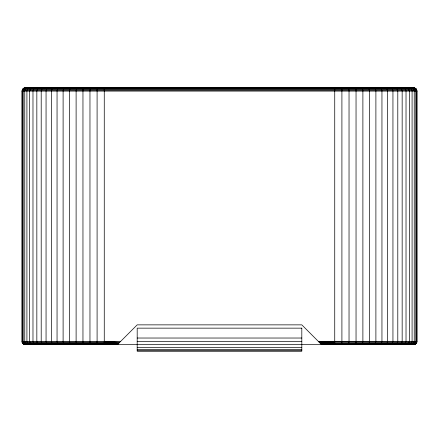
<?xml version="1.0" encoding="UTF-8"?>
<svg xmlns="http://www.w3.org/2000/svg" width="439" height="439" viewBox="0 0 439 439"><rect width="100%" height="100%" fill="white"/><g stroke="black" fill="none" stroke-linecap="round" stroke-linejoin="round"><path stroke-width="0.66" d="M25.544 344.615C23.679 344.769 21.934 343.205 21.95 341.322L21.95 91.092L22.916 88.766L24.694 87.91M25.242 344.615L413.757 344.615L415.404 344.176L416.611 342.969L417.05 341.322L417.05 91.092L416.084 88.766L414.361 87.91M22.702 89.446L22.263 91.092L22.263 341.322L22.702 342.969M416.298 342.969L416.737 341.322L416.737 91.092L416.298 89.446M22.318 90.242L23.904 88.239M416.682 342.173L415.777 343.649L414.306 344.505M97.376 87.8L97.09 91.092L97.09 341.322L97.376 344.615M341.624 344.615L341.91 341.322L341.91 91.092L341.624 87.8M415.157 344.176L415.837 343.649M90.538 87.8L89.968 91.092L89.968 341.322L90.538 344.615M348.462 344.615L349.032 341.322L349.032 91.092L348.462 87.8M83.811 87.8L83.207 88.766L82.96 91.092L82.96 341.322L83.207 343.649L83.811 344.615M355.189 344.615L355.793 343.649L356.04 341.322L356.04 91.092L355.793 88.766L355.189 87.8M411.886 344.505L413.818 342.969L414.246 341.322L414.246 91.092L413.313 88.766L411.063 87.8M413.757 87.8L25.242 87.8L23.596 88.239L415.404 88.239M77.237 87.8L76.441 88.766L76.112 91.092L76.112 341.322L76.441 343.649L77.237 344.615M361.763 344.615L362.559 343.649L362.888 341.322L362.888 91.092L362.559 88.766L361.763 87.8M73.697 87.91L74.021 87.8M364.979 344.615L365.303 344.505M70.866 87.8L69.883 88.766L69.477 91.092L69.477 341.322L69.883 343.649L70.866 344.615M368.134 344.615L369.117 343.649L369.523 341.322L369.523 91.092L369.117 88.766L368.134 87.8M68.001 87.91L68.391 87.8M370.609 344.615L370.999 344.505M64.752 87.8L63.589 88.766L63.106 91.092L63.106 341.322L63.589 343.649L64.752 344.615M374.247 344.615L375.411 343.649L375.894 341.322L375.894 91.092L375.411 88.766L374.247 87.8M62.53 87.91L62.975 87.8M376.025 344.615L376.47 344.505M58.941 87.8L57.602 88.766L57.048 91.092L57.048 341.322L57.602 343.649L58.941 344.615M380.059 344.615L381.398 343.649L381.952 341.322L381.952 91.092L381.398 88.766L380.059 87.8M57.317 87.91L57.816 87.8M381.184 344.615L381.683 344.505M53.47 87.8L51.972 88.766L51.352 91.092L51.352 341.322L51.972 343.649L53.47 344.615M385.53 344.615L387.028 343.649L387.648 341.322L387.648 91.092L387.028 88.766L385.53 87.8M52.389 87.91L52.943 87.8M386.057 344.615L386.611 344.505M48.389 87.8L46.743 88.766L46.057 91.092L46.057 341.322L46.743 343.649L48.389 344.615M390.611 344.615L392.257 343.649L392.943 341.322L392.943 91.092L392.257 88.766L390.611 87.8M43.527 87.91L44.174 87.8M394.826 344.615L395.473 344.505M43.73 87.8L41.946 88.766L41.206 91.092L41.206 341.322L41.946 343.649L43.73 344.615M395.27 344.615L397.054 343.649L397.794 341.322L397.794 91.092L397.054 88.766L395.27 87.8M39.647 87.91L40.333 87.8M398.667 344.615L399.353 344.505M39.532 87.8L37.628 88.766L36.838 91.092L36.838 341.322L37.628 343.649L39.532 344.615M399.468 344.615L401.372 343.649L402.162 341.322L402.162 91.092L401.372 88.766L399.468 87.8M36.163 87.91L36.887 87.8M402.113 344.615L402.837 344.505M35.828 87.8L33.814 88.766L32.98 91.092L32.98 341.322L33.814 343.649L35.828 344.615M403.172 344.615L405.186 343.649L406.02 341.322L406.02 91.092L405.186 88.766L403.172 87.8M33.095 87.91L33.858 87.8M405.142 344.615L405.905 344.505M32.645 87.8L30.538 88.766L29.66 91.092L29.66 341.322L30.538 343.649L32.645 344.615M406.355 344.615L408.462 343.649L409.34 341.322L409.34 91.092L408.462 88.766L406.355 87.8M30.472 87.91L31.257 87.8M407.743 344.615L408.528 344.505M30.006 87.8L27.822 88.766L26.916 91.092L26.916 341.322L27.822 343.649L30.006 344.615M408.994 344.615L411.178 343.649L412.084 341.322L412.084 91.092L411.178 88.766L408.994 87.8M28.299 87.91L29.111 87.8M409.889 344.615L410.701 344.505M27.937 87.8L25.687 88.766L24.754 91.092L24.754 341.322L25.182 342.969L27.114 344.505M26.598 87.91L27.427 87.8M411.063 344.615L412.402 344.505M26.444 87.8L24.15 88.766L23.201 91.092L23.201 341.322L24.15 343.649L26.444 344.615M412.556 344.615L414.85 343.649L415.799 341.322L415.799 91.092L414.85 88.766L412.556 87.8M25.374 87.91L26.214 87.8M24.639 87.91L25.544 87.8M413.456 344.615L414.361 344.505M412.786 344.615L413.626 344.505M22.06 342.173L104.262 342.173L120.725 341.322L21.95 341.322M334.737 341.322L318.928 341.976L416.94 342.173M22.389 342.969L104.262 342.969L119.666 342.382L104.262 342.173M22.916 343.649L104.262 343.649L118.832 343.216L104.262 342.969M334.737 342.173L319.587 342.634L334.737 342.969L416.611 342.969M23.596 344.176L118.179 343.869L104.262 343.649M415.404 344.176L321.348 344.395L414.608 344.505M334.737 342.969L320.157 343.205L334.737 343.649L416.084 343.649M104.262 87.8L104.262 344.615L117.46 344.588L137.188 324.86L301.812 324.86L321.567 344.615L334.737 344.505M320.657 343.704L334.737 343.649L321.063 344.11L334.737 344.176M24.392 87.91L414.608 87.91L413.456 87.8M22.916 88.766L416.084 88.766M22.389 89.446L416.611 89.446M22.06 90.242L416.94 90.242M21.95 91.092L417.05 91.092M137.188 338.03L301.812 338.03M318.275 341.322L417.05 341.322M137.188 341.438L301.812 341.438M24.392 344.505L117.46 344.588L104.262 344.505L117.789 344.258L104.262 344.176M137.188 347.342L301.812 347.342M137.188 349.433L301.812 349.433M137.188 350.75L301.812 350.75M321.518 344.566L334.737 344.615L334.737 87.8M412.786 87.8L413.626 87.91M25.374 344.505L26.214 344.615M411.573 87.8L412.402 87.91M26.598 344.505L27.937 344.615M409.889 87.8L410.701 87.91M28.299 344.505L29.111 344.615M407.743 87.8L408.528 87.91M30.472 344.505L31.257 344.615M405.142 87.8L405.905 87.91M33.095 344.505L33.858 344.615M402.113 87.8L402.837 87.91M36.163 344.505L36.887 344.615M398.667 87.8L399.353 87.91M39.647 344.505L40.333 344.615M394.826 87.8L395.473 87.91M43.527 344.505L44.174 344.615M386.057 87.8L386.611 87.91M52.389 344.505L52.943 344.615M381.184 87.8L381.683 87.91M57.317 344.505L57.816 344.615M376.025 87.8L376.47 87.91M62.53 344.505L62.975 344.615M370.609 87.8L370.999 87.91M68.001 344.505L68.391 344.615M364.979 87.8L365.303 87.91M73.697 344.505L74.021 344.615M23.163 343.649L24.639 344.505M414.306 87.91L415.837 88.766M23.904 344.176L24.694 344.505M415.777 88.766L416.682 90.242M23.223 343.649L22.318 342.173M301.812 328.152L137.188 328.152L137.188 351.2L301.812 351.2L301.812 328.152"/></g></svg>
